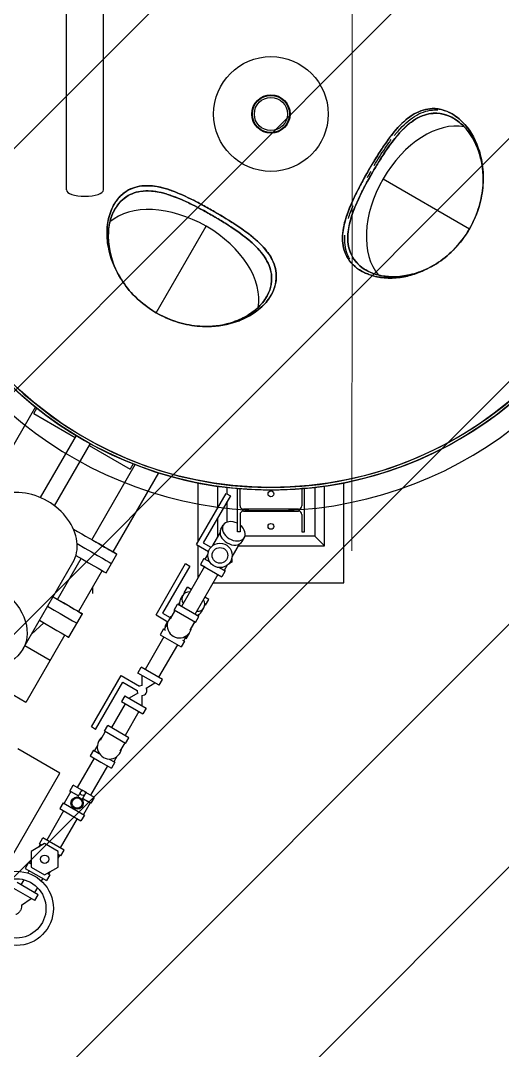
# Model space of a CAD drawing. Header units: metres. Extents: x 0 to 63075, y 0 to 44550.
# Drawn here: x 54651.6 to 54874.6, y 37339.6 to 37815.8 of the extents above; entities that cross this region are included whole.
import ezdxf

# ---------------------------------------------------------------- set-up
doc = ezdxf.new("R2010")
doc.units = ezdxf.units.M
doc.header["$LTSCALE"] = 75
for name, color, linetype in [('AI-Hatch mob', 7, 'Continuous'), ('GSB', 7, 'Continuous'), ('ML6', 1, 'Continuous'), ('SL1', 8, 'Continuous')]:
    doc.layers.add(name, color=color, linetype=linetype)
doc.styles.add('Arial', font='arial.ttf')
doc.dimstyles.new('VL0-GL_L', dxfattribs={"dimtxt": 0.18, "dimasz": 0.18, "dimexe": 0.18, "dimexo": 0.0625, "dimgap": 0.09, "dimtad": 0, "dimtih": 1, "dimtoh": 1, "dimdec": 4, "dimzin": 0, "dimdsep": 46, "dimtxsty": 'Standard', "dimcen": 0.09, "dimadec": 0, "dimazin": 0, "dimtfac": 1, "dimtdec": 4, "dimtofl": 0, "dimtmove": 0, "dimatfit": 3, "dimfxl": 1, "dimtolj": 1, "dimtzin": 0, "dimarcsym": 0})

# ---------------------------------------------------------------- blocks, each defined once
blk = doc.blocks.new('A$C6bae614f')
at = {"layer": 'SL1'}
for p, q in [((378239.3, 26119), (378239.3, 26866.3)), ((378353.6, 26119), (378353.6, 26866.3)), ((379431.9, 26350.8), (379428, 26353.1)), ((379432.6, 26339.5), (379436, 26337.5)), ((379215.6, 26153.1), (379482, 25999.3)), ((378384.9, 26071.7), (378386.2, 26074)), ((378387.8, 26057.8), (378389, 26059.9)), ((378516.3, 25740.6), (378670.1, 26007)), ((379150.8, 25867.9), (379148.5, 25869.2)), ((379162.7, 25872), (379164.8, 25870.8)), ((378854.3, 25786.2), (378856.5, 25790)), ((378867.9, 25790.7), (378870.1, 25794.6)), ((378868.4, 25791.7), (378868.5, 25791.9)), ((378868.4, 25791.7), (378868.5, 25791.9)), ((378868.6, 25791.9), (378868.5, 25791.7)), ((378868.6, 25791.9), (378868.5, 25791.7)), ((378143.7, 25450.7), (378010.2, 25219.6)), ((378139.1, 25430.2), (378148.6, 25446.7)), ((378139.1, 25430.2), (378266, 25356.9)), ((378269.2, 25362.6), (378158.9, 25171.6)), ((378312.5, 25337.6), (378202.2, 25146.6)), ((378309.3, 25331.9), (378436.1, 25258.7)), ((378445.7, 25275.2), (378436.1, 25258.7)), ((378318.2, 25041.8), (378451.6, 25272.9)), ((378523, 25247.9), (378382.5, 25004.6)), ((378644.8, 25216.8), (378644.8, 25033.8)), ((379094.8, 24909.1), (379094.8, 25216.8)), ((378640.6, 25026.6), (378731.9, 25184.6)), ((378704.8, 25206.6), (378704.8, 25137.7)), ((378731.9, 25184.6), (378744.9, 25177.1)), ((378734.8, 25183), (378734.8, 25202.6)), ((378766.3, 25199.4), (378774.7, 25199.4)), ((378766.3, 25066.4), (378766.3, 25199.4)), ((378774.7, 25145.9), (378774.7, 25199.4)), ((378964.9, 25199.4), (378964.9, 25145.9)), ((378973.3, 25199.4), (378964.9, 25199.4)), ((378973.3, 25066.4), (378973.3, 25199.4)), ((379004.8, 25202.6), (379004.8, 25052.9)), ((379034.8, 25022.9), (379034.8, 25206.6)), ((378744.9, 25177.1), (378661.1, 25032.1)), ((378734.8, 25095.9), (378734.8, 25159.6)), ((378774.7, 25119.9), (378774.7, 25066.4)), ((378954.8, 25135.8), (378784.8, 25135.8)), ((378784.8, 25130), (378954.8, 25130)), ((378964.9, 25119.9), (378964.9, 25066.4)), ((378704.8, 25107.7), (378704.8, 25048.8)), ((378715.6, 25073.9), (378722.9, 25086.5)), ((378690.5, 25024), (378713, 25063)), ((378774.7, 25066.4), (378766.3, 25066.4)), ((379004.8, 25052.9), (378790, 25052.9)), ((378964.9, 25066.4), (378973.3, 25066.4)), ((379004.8, 25052.9), (379034.8, 25022.9)), ((378640.6, 25026.6), (378677, 25005.6)), ((378644.8, 25024.2), (378644.8, 24924)), ((378661.1, 25032.1), (378684.5, 25018.6)), ((378750.3, 24989.4), (378772.8, 25028.5)), ((378769.6, 25022.9), (379034.8, 25022.9)), ((378780.9, 25036.2), (378788.2, 25048.8)), ((378361.9, 24939.7), (378395.1, 24997.3)), ((378675.3, 24997.7), (378666.1, 24981.9)), ((378676.6, 25004.3), (378676.6, 25005.8)), ((378684.1, 25018.8), (378685.4, 25019.5)), ((378105.3, 24704.7), (378259.6, 24971.9)), ((378211.9, 24857.8), (378284.9, 24984.2)), ((378515.6, 24810.1), (378606.9, 24968.1)), ((378619.9, 24960.6), (378536.1, 24815.6)), ((378664.8, 24958.8), (378593.9, 24836)), ((378606.9, 24968.1), (378619.9, 24960.6)), ((378663.4, 24983.5), (378653.1, 24965.6)), ((378653.1, 24965.6), (378664.8, 24958.8)), ((378653.1, 24965.6), (378718.4, 24927.9)), ((378663.4, 24983.5), (378681, 24973.3)), ((378735.1, 24963.2), (378726, 24947.3)), ((378748.9, 24972.7), (378740.2, 24967.7)), ((378748.9, 24982.8), (378748.9, 24972.7)), ((378349.2, 24947), (378276.3, 24820.7)), ((378706.6, 24934.7), (378635.7, 24811.9)), ((378706.6, 24934.7), (378718.4, 24927.9)), ((378711.1, 24955.9), (378728.7, 24945.8)), ((378728.7, 24945.8), (378718.4, 24927.9)), ((378319.8, 24896), (378319.8, 24876)), ((378602.3, 24877.7), (378612.6, 24895.6)), ((378624.4, 24888.8), (378612.6, 24895.6)), ((378691.9, 24909.1), (379094.8, 24909.1)), ((378590.6, 24857.4), (378597.9, 24870)), ((378604.2, 24876.6), (378602.3, 24877.7)), ((378678, 24857.9), (378666.2, 24864.7)), ((378571.9, 24824.9), (378582.2, 24842.8)), ((378647.5, 24805.1), (378582.2, 24842.8)), ((378588, 24848.6), (378584, 24841.7)), ((378584.9, 24841.2), (378588, 24846.5)), ((378655.9, 24819.7), (378663.2, 24832.3)), ((378667.7, 24840), (378665.8, 24841.1)), ((378667.7, 24840), (378678, 24857.9)), ((378247.3, 24741.2), (378288.9, 24813.4)), ((378515.6, 24810.1), (378552, 24789.1)), ((378536.1, 24815.6), (378559.5, 24802.1)), ((378559.9, 24797.9), (378574.6, 24823.4)), ((378573.7, 24823.9), (378563.3, 24805.8)), ((378637.2, 24787.2), (378571.9, 24824.9)), ((378637.2, 24787.2), (378647.5, 24805.1)), ((378644.8, 24806.7), (378647.8, 24812)), ((378645.6, 24806.2), (378649.6, 24813.1)), ((378170.3, 24785.7), (378131.8, 24750.7)), ((378550.3, 24781.2), (378541.1, 24765.4)), ((378551.4, 24789.5), (378542.6, 24774.3)), ((378542.6, 24774.3), (378545.4, 24772.8)), ((378634.4, 24788.8), (378619.7, 24763.4)), ((378624.9, 24770.2), (378635.3, 24788.3)), ((378234.6, 24748.5), (378114.8, 24541)), ((378539.8, 24742.3), (378482, 24642.2)), ((378538.4, 24767), (378528.1, 24749.1)), ((378528.1, 24749.1), (378593.4, 24711.4)), ((378538.4, 24767), (378544.5, 24763.4)), ((378601, 24730.8), (378610.1, 24746.7)), ((378605.2, 24738.2), (378608, 24736.6)), ((378618.3, 24754.5), (378608, 24736.6)), ((378618.1, 24754.6), (378618.3, 24754.5)), ((378111.8, 24715.9), (378189.8, 24670.9)), ((378581.6, 24718.2), (378523.8, 24618.1)), ((378603.7, 24729.2), (378593.4, 24711.4)), ((378597.6, 24732.8), (378603.7, 24729.2)), ((378459.9, 24631.1), (378470.3, 24649)), ((378535.6, 24611.3), (378470.3, 24649)), ((378316.5, 24465.2), (378407.8, 24623.3)), ((378407.8, 24623.3), (378464.7, 24590.4)), ((378525.3, 24593.4), (378459.9, 24631.1)), ((378472.5, 24592.5), (378472.8, 24623.7)), ((378525.3, 24593.4), (378535.6, 24611.3)), ((378114.8, 24541), (378044.9, 24581.3)), ((378329.5, 24457.7), (378413.2, 24602.8)), ((378413.2, 24602.8), (378457.2, 24577.4)), ((378485.6, 24585), (378512.4, 24600.8)), ((378419.6, 24561.2), (378409.3, 24543.3)), ((378419.6, 24561.2), (378484.9, 24523.5)), ((378459.3, 24569.6), (378432.4, 24553.8)), ((378472.3, 24562), (378472, 24530.9)), ((378421, 24536.5), (378378.6, 24463)), ((378409.3, 24543.3), (378474.6, 24505.6)), ((378484.9, 24523.5), (378474.6, 24505.6)), ((378462.8, 24512.4), (378420.4, 24438.9)), ((378329.5, 24457.7), (378316.5, 24465.2)), ((378344.5, 24424.9), (378359.2, 24450.4)), ((378356.5, 24451.9), (378366.8, 24469.8)), ((378421.8, 24414.2), (378356.5, 24451.9)), ((378432.1, 24432.1), (378366.8, 24469.8)), ((378421.8, 24414.2), (378432.1, 24432.1)), ((378219.2, 24323.3), (378090.1, 24397.9)), ((378323, 24394), (378312.7, 24376.1)), ((378323, 24394), (378340.6, 24383.8)), ((378334.9, 24408.2), (378325.8, 24392.4)), ((378419.1, 24415.8), (378404.4, 24390.4)), ((378324.5, 24369.3), (378272.2, 24278.8)), ((378312.7, 24376.1), (378345.4, 24357.2)), ((378345.4, 24357.2), (378378, 24338.4)), ((378370.8, 24366.4), (378388.3, 24356.3)), ((378388.3, 24356.3), (378378, 24338.4)), ((378394.8, 24373.7), (378385.6, 24357.8)), ((378038.9, 24011), (378219.2, 24323.3)), ((378366.3, 24345.2), (378314, 24254.7)), ((378252.9, 24266.1), (378232.1, 24230.2)), ((378250.1, 24267.7), (378260.4, 24285.6)), ((378276.3, 24252.6), (378250.1, 24267.7)), ((378252.9, 24266.1), (378276.3, 24252.6)), ((378286.6, 24270.5), (378260.4, 24285.6)), ((378287.4, 24271.9), (378274.7, 24249.8)), ((378287.4, 24271.9), (378300.4, 24264.4)), ((378300.4, 24264.4), (378287.7, 24242.3)), ((378325.8, 24247.9), (378299.6, 24263)), ((378229.4, 24231.8), (378219, 24213.9)), ((378229.4, 24231.8), (378294.7, 24194)), ((378289.3, 24245.1), (378312.7, 24231.6)), ((378315.5, 24230), (378289.3, 24245.1)), ((378312.7, 24231.6), (378291.9, 24195.6)), ((378315.5, 24230), (378325.8, 24247.9)), ((378230.8, 24207.1), (378178.6, 24116.6)), ((378219, 24213.9), (378251.7, 24195)), ((378272.6, 24183), (378220.4, 24092.5)), ((378251.7, 24195), (378284.4, 24176.2)), ((378294.7, 24194), (378284.4, 24176.2)), ((378172.4, 24105.9), (378130.6, 24081.8)), ((378154.4, 24095.5), (378159.2, 24103.9)), ((378156.5, 24105.5), (378166.8, 24123.4)), ((378164.1, 24101.1), (378156.5, 24105.5)), ((378232.1, 24085.7), (378166.8, 24123.4)), ((378214.2, 24081.8), (378172.4, 24105.9)), ((378130.6, 24081.8), (378130.6, 24033.6)), ((378214.2, 24033.6), (378214.2, 24081.8)), ((378221.8, 24067.8), (378214.2, 24072.2)), ((378221.8, 24067.8), (378232.1, 24085.7)), ((378123, 24047.6), (378112.7, 24029.7)), ((378123, 24047.6), (378130.6, 24043.2)), ((378125.8, 24046), (378130.6, 24054.4)), ((378130.6, 24043.2), (378125.8, 24046)), ((378214.2, 24061), (378219.1, 24069.4)), ((378112.7, 24029.7), (378178, 23992)), ((378124.5, 24022.9), (378120.1, 24015.3)), ((378130.6, 24033.6), (378172.4, 24009.4)), ((378172.4, 24009.4), (378214.2, 24033.6)), ((378188.3, 24009.8), (378178, 23992)), ((378180.7, 24014.2), (378188.3, 24009.8)), ((378185.6, 24011.4), (378180.7, 24014.2)), ((378185.6, 24011.4), (378190.4, 24019.8)), ((378152.8, 23948.2), (378087.4, 23986)), ((378108.3, 23994.9), (378099.2, 23979.2)), ((378166.3, 23998.8), (378161.9, 23991.2)), ((378142.5, 23930.4), (378077.1, 23968.1)), ((378150.1, 23970.8), (378141, 23955)), ((378142.5, 23930.4), (378152.8, 23948.2)), ((378100.8, 23916.9), (378130.9, 23937.1))]:
    blk.add_line(p, q, dxfattribs=at)
for centre, radius in [((378869.8, 26352.7), 1158), ((378869.8, 26352.7), 1150), ((378869.8, 26352.7), 176.6), ((378869.8, 26352.7), 59.1), ((378869.8, 26352.7), 58.1), ((378869.8, 26352.7), 57.1), ((378869.8, 26352.7), 51.1), ((378869.8, 25182.9), 9), ((378869.8, 25082.9), 9), ((378712.8, 24993.6), 37.7), ((378712.8, 24993.6), 24.1), ((378290.2, 24261.6), 7.5), ((378272.4, 24230.9), 19), ((378272.4, 24230.9), 15.9), ((378172.4, 24057.7), 13), ((378085.1, 23906.5), 114.3), ((378085.1, 23906.5), 91.4)]:
    blk.add_circle(centre, radius, dxfattribs=at)
for centre, radius, start, end in [((378869.8, 26352.7), 1150, 123.245, 116.6684), ((378869.8, 26352.7), 1221.5, 121.0729, 67.2925), ((378869.8, 26352.7), 1158, 122.9859, 69.3681), ((380435.5, 25447.5), 1453.7, 149.9548, 150.8304), ((379195.1, 25953.5), 94.8, 207.6842, 209.7562), ((378784.8, 25145.9), 10.1, 179.9981, 269.9981), ((378784.8, 25119.9), 10.1, 89.9981, 179.9981), ((378954.8, 25145.9), 10.1, 269.9981, 359.9981), ((378954.8, 25119.9), 10.1, 359.9981, 89.9981), ((378587.8, 24777.1), 37.7, 126.3213, 353.675), ((378472.4, 24577.3), 15.2, 179.4573, 210.4755), ((378472.4, 24577.3), 15.2, 89.5208, 120.539), ((378472.4, 24577.3), 15.2, 269.5208, 30.4755), ((378372.4, 24404.1), 37.7, 126.3213, 353.675)]:
    blk.add_arc(centre, radius, start, end, dxfattribs=at)
for centre, major_axis, ratio, start_param, end_param in [((379365.8, 26066.3), (-135, -233.7), 0.642776, 3.356935, 4.712389), ((379365.8, 26066.3), (135, 233.7), 0.642776, 0.215342, 1.570796), ((379365.8, 26066.3), (-135, -233.7), 0.642776, 4.712389, 6.067843), ((378296.5, 26119), (-57.1, 0), 0.34202, 0, 1.570796), ((378296.5, 26119), (57.1, 0), 0.34202, 4.712389, 6.283185), ((378583.4, 25856.7), (-233.7, 135), 0.642776, 4.712389, 6.067843), ((378583.4, 25856.7), (233.7, -135), 0.642776, 1.570796, 2.926251), ((378583.4, 25856.7), (233.7, -135), 0.642776, 0.215342, 1.570796), ((378119.3, 25052.9), (140.3, -81), 0.766044, 0, 3.141593), ((378755.6, 25067.7), (32.7, -18.9), 0.707107, 1.650904, 7.670259), ((378164.2, 25130.7), (231, -133.4), 0.000132, 5.145256, 7.124254), ((378748.3, 25055.1), (32.7, -18.9), 0.707107, 3.141593, 6.283185), ((378147.6, 25101.9), (231, -133.4), 0.000092, 5.283689, 6.283206), ((378130.9, 25073.1), (231, -133.4), 0.000092, 5.351716, 6.283185), ((378058, 24946.7), (231, -133.4), 0.000092, 5.365203, 7.124254), ((378630.6, 24851.2), (-32.7, 18.9), 0.707107, 5.406537, 7.159834), ((378041.3, 24917.9), (231, -133.4), 0.000092, 5.365203, 6.283185), ((378623.3, 24838.5), (-32.7, 18.9), 0.707107, 0, 0.684649), ((378630.6, 24851.2), (32.7, -18.9), 0.707107, 5.406537, 7.159834), ((378623.3, 24838.5), (32.7, -18.9), 0.707107, 5.598536, 6.283185), ((378016.3, 24874.6), (231, -133.4), 0.000092, 5.365203, 6.283185)]:
    blk.add_ellipse(centre, major_axis=major_axis, ratio=ratio, start_param=start_param, end_param=end_param, dxfattribs=at)
blk.add_ellipse((377965, 24785.7), major_axis=(140.3, -81), ratio=0.766044, dxfattribs=at)
for points, knots in [([(379366.6, 26369.2), (379391.2, 26370.4), (379417, 26362), (379440.1, 26345.3), (379453.3, 26335.8), (379465.6, 26323.5), (379476.4, 26309.3), (379487.2, 26295), (379496.4, 26278.6), (379503.7, 26261.3), (379505.6, 26257), (379507.3, 26252.6), (379508.9, 26248.1), (379518.5, 26221.1), (379524, 26190.1), (379524.3, 26157.8), (379524.5, 26136.3), (379522.3, 26114.2), (379517.7, 26092.4), (379513, 26070.6), (379506, 26049.1), (379497, 26028.9), (379492.6, 26018.8), (379487.6, 26009), (379482.1, 25999.5), (379468.3, 25975.6), (379451, 25953), (379431.3, 25933.3), (379415.5, 25917.5), (379398, 25903.5), (379379.7, 25891.8), (379361.4, 25880), (379342.1, 25870.6), (379322.9, 25863.5), (379308.5, 25858.2), (379294.1, 25854.3), (379280, 25851.6), (379247.3, 25845.3), (379213.9, 25846.3), (379185, 25854.2), (379168.4, 25858.7), (379153.4, 25865.4), (379140.6, 25874.1), (379131, 25880.6), (379122.7, 25888.2), (379115.7, 25896.5), (379111.1, 25902.1), (379107.2, 25908.1), (379103.8, 25914.2), (379095.2, 25930), (379090.6, 25949.1), (379090.5, 25969.9), (379090.4, 25985.4), (379092.9, 26001.9), (379097.1, 26018.3), (379098.5, 26023.8), (379100, 26029.2), (379101.7, 26034.6), (379108.4, 26055.9), (379118.7, 26080), (379130.9, 26104.8), (379137, 26117.2), (379143.6, 26129.8), (379150.3, 26142.3), (379157.1, 26154.7), (379164, 26167.1), (379170.8, 26178.9), (379184.5, 26202.6), (379199.6, 26227.7), (379215, 26250.6), (379226.6, 26267.8), (379238.3, 26283.9), (379249.8, 26297.7), (379253.7, 26302.4), (379257.5, 26306.8), (379261.2, 26310.9), (379276.5, 26327.8), (379293.7, 26342.7), (379311.7, 26353), (379320.7, 26358.1), (379330, 26362.1), (379339.2, 26364.8), (379348.4, 26367.5), (379357.6, 26368.9), (379366.6, 26369.2)], [0, 0, 0, 0, 114.99792, 114.99792, 114.99792, 180.711017, 180.711017, 180.711017, 246.424114, 246.424114, 246.424114, 262.852389, 262.852389, 262.852389, 361.337398, 361.337398, 361.337398, 426.994071, 426.994071, 426.994071, 492.650744, 492.650744, 492.650744, 525.479081, 525.479081, 525.479081, 607.549922, 607.549922, 607.549922, 673.206595, 673.206595, 673.206595, 738.863268, 738.863268, 738.863268, 788.105773, 788.105773, 788.105773, 903.103693, 903.103693, 903.103693, 968.81679, 968.81679, 968.81679, 1018.101613, 1018.101613, 1018.101613, 1050.958162, 1050.958162, 1050.958162, 1134.287986, 1134.287986, 1134.287986, 1196.785355, 1196.785355, 1196.785355, 1217.617811, 1217.617811, 1217.617811, 1299.60266, 1299.60266, 1299.60266, 1340.595085, 1340.595085, 1340.595085, 1381.58751, 1381.58751, 1381.58751, 1463.57236, 1463.57236, 1463.57236, 1525.060997, 1525.060997, 1525.060997, 1545.557209, 1545.557209, 1545.557209, 1628.887034, 1628.887034, 1628.887034, 1670.551946, 1670.551946, 1670.551946, 1712.216858, 1712.216858, 1712.216858, 1712.216858]), ([(379366.6, 26369.2), (379348.6, 26368.9), (379329.7, 26363.3), (379311.7, 26353), (379298.2, 26345.3), (379285.2, 26334.9), (379273.1, 26323.1), (379269, 26319.2), (379265.1, 26315.1), (379261.2, 26310.9), (379246.1, 26294.5), (379230.5, 26273.6), (379215.1, 26250.6), (379207.4, 26239.1), (379199.7, 26227.1), (379192.3, 26215), (379184.9, 26202.9), (379177.7, 26190.8), (379170.8, 26178.9), (379157.2, 26155.2), (379143, 26129.6), (379130.8, 26104.8), (379121.7, 26086.2), (379113.7, 26068), (379107.4, 26051.1), (379105.3, 26045.5), (379103.4, 26040), (379101.7, 26034.6), (379094.7, 26013), (379090.4, 25990.7), (379090.5, 25969.9), (379090.6, 25959.5), (379091.8, 25949.5), (379094, 25940.2), (379096.3, 25930.8), (379099.7, 25922.1), (379103.8, 25914.2), (379113.6, 25895.5), (379129.8, 25879.5), (379150.6, 25867.9), (379164.5, 25860.2), (379180.4, 25854.6), (379197.6, 25851.2), (379214.8, 25847.9), (379233.3, 25846.8), (379252, 25848.1), (379261.3, 25848.8), (379270.7, 25850), (379280.1, 25851.6), (379312.8, 25857.5), (379347.6, 25871.2), (379379.7, 25891.7), (379398.1, 25903.5), (379415.5, 25917.5), (379431.3, 25933.3), (379447.1, 25949.1), (379461.2, 25966.7), (379473.3, 25985.1), (379476.3, 25989.8), (379479.2, 25994.4), (379481.9, 25999.2), (379498.5, 26027.7), (379510.8, 26059.7), (379517.7, 26092.4), (379522.3, 26114.2), (379524.4, 26136.3), (379524.3, 26157.8), (379524.1, 26179.4), (379521.5, 26200.3), (379517, 26219.8), (379514.7, 26229.6), (379512, 26239), (379508.9, 26248), (379498, 26279.5), (379480.4, 26308), (379459.2, 26329.1), (379447, 26341.1), (379433.6, 26350.7), (379419.7, 26357.5), (379409.3, 26362.6), (379398.6, 26366), (379387.9, 26367.8), (379380.7, 26369), (379373.6, 26369.5), (379366.6, 26369.2)], [-1712.216858, -1712.216858, -1712.216858, -1712.216858, -1628.887034, -1628.887034, -1628.887034, -1566.389665, -1566.389665, -1566.389665, -1545.557209, -1545.557209, -1545.557209, -1463.57236, -1463.57236, -1463.57236, -1422.579935, -1422.579935, -1422.579935, -1381.58751, -1381.58751, -1381.58751, -1299.60266, -1299.60266, -1299.60266, -1238.114023, -1238.114023, -1238.114023, -1217.617811, -1217.617811, -1217.617811, -1134.287986, -1134.287986, -1134.287986, -1092.623074, -1092.623074, -1092.623074, -1050.958162, -1050.958162, -1050.958162, -952.388516, -952.388516, -952.388516, -886.675419, -886.675419, -886.675419, -820.962322, -820.962322, -820.962322, -788.105773, -788.105773, -788.105773, -673.206595, -673.206595, -673.206595, -607.549922, -607.549922, -607.549922, -541.893249, -541.893249, -541.893249, -525.479081, -525.479081, -525.479081, -426.994071, -426.994071, -426.994071, -361.337398, -361.337398, -361.337398, -295.680725, -295.680725, -295.680725, -262.852389, -262.852389, -262.852389, -147.854469, -147.854469, -147.854469, -82.141371, -82.141371, -82.141371, -32.856549, -32.856549, -32.856549, 0, 0, 0, 0]), ([(379524.1, 26146.7), (379524.4, 26163.4), (379523.1, 26179.7), (379520.6, 26195.3), (379518.2, 26209.8), (379514.8, 26223.6), (379510.5, 26236.6), (379500.4, 26266.8), (379484.1, 26294.2), (379464.2, 26314.6), (379452.8, 26326.3), (379440.2, 26335.8), (379427, 26342.5), (379417.2, 26347.6), (379407, 26351.1), (379396.8, 26353.1), (379390, 26354.4), (379383.2, 26355), (379376.4, 26355.1), (379359, 26355.2), (379340.4, 26350.2), (379322.5, 26340.6), (379309.1, 26333.4), (379296.1, 26323.6), (379284.1, 26312.3), (379280, 26308.5), (379276.1, 26304.6), (379272.3, 26300.6), (379257.2, 26284.9), (379241.5, 26264.5), (379226.1, 26242.2), (379218.5, 26231), (379210.9, 26219.3), (379203.6, 26207.5), (379196.2, 26195.7), (379189.1, 26183.8), (379182.4, 26172.2), (379169, 26149), (379155.3, 26123.9), (379143.6, 26099.4), (379134.9, 26081.1), (379127.3, 26063.2), (379121.4, 26046.5), (379119.5, 26040.9), (379117.7, 26035.5), (379116.1, 26030.2), (379109.7, 26008.9), (379106, 25987), (379106.7, 25966.8), (379107, 25956.6), (379108.4, 25946.9), (379110.9, 25937.9), (379113.3, 25928.8), (379116.8, 25920.4), (379121.2, 25912.8)], [-995.611887, -995.611887, -995.611887, -995.611887, -944.930301, -944.930301, -944.930301, -897.853972, -897.853972, -897.853972, -787.935959, -787.935959, -787.935959, -725.125667, -725.125667, -725.125667, -678.017947, -678.017947, -678.017947, -646.612801, -646.612801, -646.612801, -565.239605, -565.239605, -565.239605, -504.209708, -504.209708, -504.209708, -483.866409, -483.866409, -483.866409, -403.586405, -403.586405, -403.586405, -363.446403, -363.446403, -363.446403, -323.3064, -323.3064, -323.3064, -243.026396, -243.026396, -243.026396, -182.816393, -182.816393, -182.816393, -162.746392, -162.746392, -162.746392, -81.373196, -81.373196, -81.373196, -40.686598, -40.686598, -40.686598, 0, 0, 0, 0]), ([(379121.2, 25912.8), (379112.2, 25927.9), (379107.2, 25946.5), (379106.6, 25966.7), (379106.2, 25981.9), (379108.2, 25998.1), (379111.9, 26014.2), (379113.2, 26019.6), (379114.6, 26024.9), (379116.2, 26030.2), (379122.2, 26051.2), (379132, 26074.9), (379143.7, 26099.4), (379149.5, 26111.6), (379155.9, 26124), (379162.4, 26136.3), (379169, 26148.5), (379175.7, 26160.6), (379182.4, 26172.3), (379195.8, 26195.5), (379210.8, 26219.9), (379226.1, 26242.2), (379237.6, 26259), (379249.3, 26274.5), (379260.8, 26287.9), (379264.7, 26292.4), (379268.5, 26296.6), (379272.3, 26300.6), (379287.5, 26316.9), (379304.6, 26331), (379322.5, 26340.6), (379331.4, 26345.3), (379340.5, 26349), (379349.6, 26351.4), (379358.7, 26353.8), (379367.8, 26354.9), (379376.5, 26355), (379396.6, 26355.3), (379417.5, 26349.1), (379436.8, 26337), (379449.6, 26328.9), (379461.7, 26318.2), (379472.5, 26305.4), (379483.3, 26292.6), (379492.7, 26277.7), (379500.3, 26261.6), (379504.1, 26253.5), (379507.5, 26245.1), (379510.5, 26236.5), (379519.4, 26210.5), (379524.4, 26180.4), (379524.2, 26149)], [0, 0, 0, 0, 81.373196, 81.373196, 81.373196, 142.403093, 142.403093, 142.403093, 162.746392, 162.746392, 162.746392, 243.026396, 243.026396, 243.026396, 283.166398, 283.166398, 283.166398, 323.3064, 323.3064, 323.3064, 403.586405, 403.586405, 403.586405, 463.796408, 463.796408, 463.796408, 483.866409, 483.866409, 483.866409, 565.239605, 565.239605, 565.239605, 605.926203, 605.926203, 605.926203, 646.612801, 646.612801, 646.612801, 740.82824, 740.82824, 740.82824, 803.638533, 803.638533, 803.638533, 866.448825, 866.448825, 866.448825, 897.853972, 897.853972, 897.853972, 993.238554, 993.238554, 993.238554, 993.238554]), ([(379250.7, 26286.9), (379252.7, 26289.5), (379254.7, 26292), (379256.8, 26294.4), (379260.6, 26299), (379264.5, 26303.4), (379268.3, 26307.5), (379283.7, 26324.4), (379301, 26339.2), (379319.2, 26349.4), (379328.3, 26354.5), (379337.6, 26358.4), (379346.9, 26361), (379356.1, 26363.7), (379365.4, 26365.1), (379374.4, 26365.3), (379377.5, 26365.4), (379380.7, 26365.4), (379383.9, 26365.2)], [-1246.306926, -1246.306926, -1246.306926, -1246.306926, -1235.532468, -1235.532468, -1235.532468, -1214.955091, -1214.955091, -1214.955091, -1131.365218, -1131.365218, -1131.365218, -1089.570281, -1089.570281, -1089.570281, -1047.775344, -1047.775344, -1047.775344, -1032.972652, -1032.972652, -1032.972652, -1032.972652]), ([(379188.4, 26194.4), (379199, 26212.3), (379210.2, 26230.3), (379221.6, 26247.2), (379227.9, 26256.5), (379234.2, 26265.4), (379240.6, 26273.9)], [-1357.743544, -1357.743544, -1357.743544, -1357.743544, -1297.264598, -1297.264598, -1297.264598, -1264.02626, -1264.02626, -1264.02626, -1264.02626]), ([(378886.3, 25856), (378887.5, 25831.4), (378879, 25805.5), (378862.4, 25782.4), (378852.8, 25769.2), (378840.6, 25756.9), (378826.3, 25746.1), (378812, 25735.3), (378795.7, 25726.1), (378778.4, 25718.8), (378774, 25717), (378769.7, 25715.3), (378765.2, 25713.7), (378738.2, 25704.1), (378707.2, 25698.5), (378674.9, 25698.3), (378653.4, 25698.1), (378631.3, 25700.3), (378609.5, 25704.9), (378587.7, 25709.5), (378566.2, 25716.5), (378546, 25725.5), (378535.9, 25730), (378526.1, 25735), (378516.5, 25740.5), (378492.6, 25754.3), (378470.1, 25771.5), (378450.3, 25791.3), (378434.6, 25807.1), (378420.6, 25824.5), (378408.8, 25842.8), (378397.1, 25861.2), (378387.6, 25880.4), (378380.6, 25899.6), (378375.3, 25914.1), (378371.4, 25928.5), (378368.7, 25942.5), (378362.4, 25975.3), (378363.3, 26008.7), (378371.2, 26037.6), (378375.7, 26054.1), (378382.5, 26069.1), (378391.2, 26081.9), (378397.7, 26091.5), (378405.2, 26099.9), (378413.6, 26106.8), (378419.2, 26111.4), (378425.1, 26115.4), (378431.3, 26118.8), (378447, 26127.4), (378466.2, 26132), (378486.9, 26132), (378502.5, 26132.1), (378519, 26129.6), (378535.4, 26125.5), (378540.8, 26124.1), (378546.3, 26122.5), (378551.7, 26120.8), (378573, 26114.2), (378597, 26103.8), (378621.8, 26091.6), (378634.2, 26085.5), (378646.8, 26079), (378659.3, 26072.2), (378671.8, 26065.5), (378684.1, 26058.5), (378696, 26051.7), (378719.7, 26038), (378744.7, 26022.9), (378767.7, 26007.5), (378784.9, 25995.9), (378800.9, 25984.2), (378814.8, 25972.7), (378819.4, 25968.9), (378823.8, 25965.1), (378828, 25961.3), (378844.9, 25946), (378859.7, 25928.9), (378870, 25910.8), (378875.2, 25901.8), (378879.1, 25892.6), (378881.8, 25883.3), (378884.6, 25874.1), (378886, 25864.9), (378886.3, 25856)], [0, 0, 0, 0, 114.99792, 114.99792, 114.99792, 180.711017, 180.711017, 180.711017, 246.424114, 246.424114, 246.424114, 262.852388, 262.852388, 262.852388, 361.337398, 361.337398, 361.337398, 426.994071, 426.994071, 426.994071, 492.650744, 492.650744, 492.650744, 525.479081, 525.479081, 525.479081, 607.549922, 607.549922, 607.549922, 673.206595, 673.206595, 673.206595, 738.863268, 738.863268, 738.863268, 788.105773, 788.105773, 788.105773, 903.103693, 903.103693, 903.103693, 968.81679, 968.81679, 968.81679, 1018.101613, 1018.101613, 1018.101613, 1050.958162, 1050.958162, 1050.958162, 1134.287986, 1134.287986, 1134.287986, 1196.785355, 1196.785355, 1196.785355, 1217.617811, 1217.617811, 1217.617811, 1299.60266, 1299.60266, 1299.60266, 1340.595085, 1340.595085, 1340.595085, 1381.58751, 1381.58751, 1381.58751, 1463.57236, 1463.57236, 1463.57236, 1525.060997, 1525.060997, 1525.060997, 1545.557209, 1545.557209, 1545.557209, 1628.887034, 1628.887034, 1628.887034, 1670.551946, 1670.551946, 1670.551946, 1712.216858, 1712.216858, 1712.216858, 1712.216858]), ([(378886.3, 25856), (378886, 25873.9), (378880.4, 25892.8), (378870.1, 25910.8), (378862.3, 25924.3), (378851.9, 25937.4), (378840.1, 25949.5), (378836.2, 25953.5), (378832.1, 25957.5), (378828, 25961.3), (378811.6, 25976.4), (378790.6, 25992.1), (378767.6, 26007.5), (378756.2, 26015.2), (378744.2, 26022.8), (378732.1, 26030.2), (378720, 26037.7), (378707.8, 26044.9), (378696, 26051.7), (378672.2, 26065.4), (378646.7, 26079.5), (378621.8, 26091.7), (378603.2, 26100.8), (378585.1, 26108.9), (378568.2, 26115.1), (378562.5, 26117.2), (378557, 26119.1), (378551.7, 26120.8), (378530, 26127.8), (378507.7, 26132.1), (378487, 26132), (378476.6, 26131.9), (378466.6, 26130.8), (378457.2, 26128.5), (378447.9, 26126.2), (378439.2, 26122.9), (378431.3, 26118.7), (378412.6, 26108.9), (378396.5, 26092.7), (378385, 26071.9), (378377.3, 26058.1), (378371.6, 26042.1), (378368.3, 26024.9), (378364.9, 26007.7), (378363.9, 25989.3), (378365.2, 25970.6), (378365.8, 25961.2), (378367, 25951.8), (378368.7, 25942.5), (378374.6, 25909.8), (378388.2, 25874.9), (378408.8, 25842.8), (378420.5, 25824.5), (378434.6, 25807), (378450.4, 25791.2), (378466.2, 25775.4), (378483.8, 25761.3), (378502.2, 25749.3), (378506.8, 25746.2), (378511.5, 25743.4), (378516.2, 25740.6), (378544.8, 25724.1), (378576.8, 25711.8), (378609.5, 25704.9), (378631.3, 25700.3), (378653.4, 25698.1), (378674.9, 25698.3), (378696.4, 25698.5), (378717.3, 25701), (378736.9, 25705.5), (378746.6, 25707.8), (378756, 25710.6), (378765, 25713.7), (378796.6, 25724.6), (378825, 25742.1), (378846.1, 25763.4), (378858.2, 25775.5), (378867.8, 25788.9), (378874.5, 25802.8), (378879.6, 25813.2), (378883.1, 25824), (378884.9, 25834.7), (378886.1, 25841.8), (378886.5, 25848.9), (378886.3, 25856)], [-1712.216858, -1712.216858, -1712.216858, -1712.216858, -1628.887034, -1628.887034, -1628.887034, -1566.389665, -1566.389665, -1566.389665, -1545.557209, -1545.557209, -1545.557209, -1463.57236, -1463.57236, -1463.57236, -1422.579935, -1422.579935, -1422.579935, -1381.58751, -1381.58751, -1381.58751, -1299.60266, -1299.60266, -1299.60266, -1238.114023, -1238.114023, -1238.114023, -1217.617811, -1217.617811, -1217.617811, -1134.287986, -1134.287986, -1134.287986, -1092.623074, -1092.623074, -1092.623074, -1050.958162, -1050.958162, -1050.958162, -952.388516, -952.388516, -952.388516, -886.675419, -886.675419, -886.675419, -820.962322, -820.962322, -820.962322, -788.105773, -788.105773, -788.105773, -673.206595, -673.206595, -673.206595, -607.549922, -607.549922, -607.549922, -541.893249, -541.893249, -541.893249, -525.479081, -525.479081, -525.479081, -426.994071, -426.994071, -426.994071, -361.337398, -361.337398, -361.337398, -295.680725, -295.680725, -295.680725, -262.852388, -262.852388, -262.852388, -147.854469, -147.854469, -147.854469, -82.141371, -82.141371, -82.141371, -32.856549, -32.856549, -32.856549, 0, 0, 0, 0]), ([(378406, 25847.4), (378397.5, 25861.6), (378390.5, 25876.3), (378384.9, 25891), (378379.7, 25904.8), (378375.8, 25918.5), (378373, 25931.8), (378366.6, 25963), (378367, 25994.9), (378374.1, 26022.6), (378378.1, 26038.4), (378384.3, 26052.9), (378392.3, 26065.3), (378398.3, 26074.6), (378405.4, 26082.7), (378413.2, 26089.5), (378418.5, 26094.1), (378424, 26098), (378429.9, 26101.4), (378444.9, 26110.3), (378463.5, 26115.3), (378483.8, 26115.9), (378499, 26116.4), (378515.1, 26114.3), (378531.2, 26110.6), (378536.6, 26109.4), (378542, 26107.9), (378547.3, 26106.4), (378568.3, 26100.3), (378592, 26090.5), (378616.5, 26078.8), (378628.7, 26073), (378641.1, 26066.7), (378653.3, 26060.1), (378665.6, 26053.6), (378677.7, 26046.8), (378689.3, 26040.1), (378712.5, 26026.7), (378737, 26011.8), (378759.3, 25996.4), (378776, 25984.9), (378791.6, 25973.2), (378805, 25961.7), (378809.4, 25957.9), (378813.7, 25954), (378817.7, 25950.3), (378833.9, 25935), (378848, 25917.9), (378857.6, 25900), (378862.4, 25891.1), (378866, 25882), (378868.4, 25872.9), (378870.8, 25863.8), (378872, 25854.8), (378872, 25846.1)], [-995.348944, -995.348944, -995.348944, -995.348944, -944.930301, -944.930301, -944.930301, -897.853972, -897.853972, -897.853972, -787.935959, -787.935959, -787.935959, -725.125667, -725.125667, -725.125667, -678.017947, -678.017947, -678.017947, -646.612801, -646.612801, -646.612801, -565.239605, -565.239605, -565.239605, -504.209708, -504.209708, -504.209708, -483.866409, -483.866409, -483.866409, -403.586405, -403.586405, -403.586405, -363.446403, -363.446403, -363.446403, -323.3064, -323.3064, -323.3064, -243.026396, -243.026396, -243.026396, -182.816393, -182.816393, -182.816393, -162.746392, -162.746392, -162.746392, -81.373196, -81.373196, -81.373196, -40.686598, -40.686598, -40.686598, 0, 0, 0, 0]), ([(378872, 25846.1), (378872.2, 25863.6), (378867.3, 25882.2), (378857.7, 25900), (378850.5, 25913.4), (378840.6, 25926.4), (378829.3, 25938.5), (378825.6, 25942.5), (378821.7, 25946.4), (378817.7, 25950.3), (378801.9, 25965.4), (378781.6, 25981.1), (378759.2, 25996.4), (378748.1, 26004.1), (378736.4, 26011.6), (378724.6, 26019), (378712.8, 26026.3), (378700.9, 26033.4), (378689.3, 26040.1), (378666.1, 26053.5), (378640.9, 26067.2), (378616.5, 26078.9), (378598.1, 26087.6), (378580.2, 26095.3), (378563.5, 26101.1), (378558, 26103.1), (378552.6, 26104.8), (378547.3, 26106.4), (378526, 26112.8), (378504.1, 26116.5), (378483.8, 26115.9), (378473.7, 26115.5), (378464, 26114.1), (378454.9, 26111.7), (378445.8, 26109.2), (378437.4, 26105.7), (378429.8, 26101.4), (378412.3, 26091.5), (378397.3, 26075.7), (378386.6, 26055.6), (378379.5, 26042.2), (378374.4, 26026.9), (378371.5, 26010.5), (378368.5, 25994), (378367.8, 25976.4), (378369.3, 25958.6), (378370.1, 25949.7), (378371.3, 25940.7), (378373.1, 25931.8), (378378.3, 25904.8), (378389, 25876.4), (378404.7, 25849.4)], [0, 0, 0, 0, 81.373196, 81.373196, 81.373196, 142.403093, 142.403093, 142.403093, 162.746392, 162.746392, 162.746392, 243.026396, 243.026396, 243.026396, 283.166398, 283.166398, 283.166398, 323.3064, 323.3064, 323.3064, 403.586405, 403.586405, 403.586405, 463.796408, 463.796408, 463.796408, 483.866409, 483.866409, 483.866409, 565.239605, 565.239605, 565.239605, 605.926203, 605.926203, 605.926203, 646.612801, 646.612801, 646.612801, 740.82824, 740.82824, 740.82824, 803.638533, 803.638533, 803.638533, 866.448825, 866.448825, 866.448825, 897.853972, 897.853972, 897.853972, 992.901518, 992.901518, 992.901518, 992.901518]), ([(379111.2, 25909.5), (379102.3, 25925.2), (379097.6, 25944.3), (379097.3, 25965.2), (379097.3, 25970.1), (379097.5, 25975.1), (379097.9, 25980.1)], [-1711.372864, -1711.372864, -1711.372864, -1711.372864, -1627.782991, -1627.782991, -1627.782991, -1608.062237, -1608.062237, -1608.062237, -1608.062237]), ([(379121.2, 25912.8), (379132.5, 25892.2), (379152.3, 25875.3), (379177.3, 25864.6), (379191.6, 25858.5), (379207.7, 25854.4), (379224.6, 25852.6), (379241.6, 25850.8), (379259.5, 25851.2), (379277.3, 25853.7), (379281.7, 25854.3), (379286.1, 25855), (379290.6, 25855.9), (379317.4, 25861.2), (379345.6, 25871.8), (379372.3, 25887.2), (379372.8, 25887.5), (379373.2, 25887.7), (379373.7, 25888)], [-1651.24266, -1651.24266, -1651.24266, -1651.24266, -1541.324648, -1541.324648, -1541.324648, -1478.514355, -1478.514355, -1478.514355, -1415.704063, -1415.704063, -1415.704063, -1400.00149, -1400.00149, -1400.00149, -1305.84883, -1305.84883, -1305.84883, -1304.296694, -1304.296694, -1304.296694, -1304.296694]), ([(379374.8, 25888.7), (379356.2, 25877.7), (379336.9, 25869.1), (379317.8, 25863.1), (379308.7, 25860.2), (379299.6, 25857.8), (379290.7, 25856), (379259.5, 25849.6), (379227.7, 25850), (379200, 25857), (379184.1, 25861), (379169.6, 25867.2), (379157.2, 25875.3), (379147.9, 25881.3), (379139.8, 25888.3), (379133, 25896.2), (379128.5, 25901.4), (379124.5, 25907), (379121.2, 25912.8)], [1302.947524, 1302.947524, 1302.947524, 1302.947524, 1368.61727, 1368.61727, 1368.61727, 1400.00149, 1400.00149, 1400.00149, 1509.919502, 1509.919502, 1509.919502, 1572.729794, 1572.729794, 1572.729794, 1619.837514, 1619.837514, 1619.837514, 1651.24266, 1651.24266, 1651.24266, 1651.24266]), ([(378664.2, 25698.4), (378685.8, 25698.1), (378707, 25700.4), (378726.6, 25704.7), (378736, 25706.7), (378745, 25709.2), (378753.6, 25712.1), (378783.8, 25722.1), (378811.2, 25738.4), (378831.7, 25758.4), (378843.4, 25769.8), (378852.8, 25782.4), (378859.6, 25795.5), (378864.6, 25805.4), (378868.1, 25815.6), (378870.1, 25825.7), (378871.4, 25832.5), (378872.1, 25839.3), (378872, 25846.1)], [1302.66877, 1302.66877, 1302.66877, 1302.66877, 1368.61727, 1368.61727, 1368.61727, 1400.00149, 1400.00149, 1400.00149, 1509.919502, 1509.919502, 1509.919502, 1572.729794, 1572.729794, 1572.729794, 1619.837514, 1619.837514, 1619.837514, 1651.24266, 1651.24266, 1651.24266, 1651.24266]), ([(378872, 25846.1), (378872.5, 25822.5), (378863.9, 25798), (378847.5, 25776.3), (378838.2, 25763.8), (378826.3, 25752.3), (378812.5, 25742.2), (378798.7, 25732.1), (378783, 25723.6), (378766.4, 25716.8), (378762.2, 25715.1), (378758, 25713.6), (378753.7, 25712.1), (378727.8, 25703.3), (378698.2, 25698.3), (378667.3, 25698.3), (378666.7, 25698.3), (378666.1, 25698.3), (378665.5, 25698.3)], [-1651.24266, -1651.24266, -1651.24266, -1651.24266, -1541.324648, -1541.324648, -1541.324648, -1478.514355, -1478.514355, -1478.514355, -1415.704063, -1415.704063, -1415.704063, -1400.00149, -1400.00149, -1400.00149, -1305.84883, -1305.84883, -1305.84883, -1303.97491, -1303.97491, -1303.97491, -1303.97491]), ([(378100.8, 23916.9), (378100.8, 23916.6), (378100.9, 23916.2), (378100.9, 23915.9), (378101.2, 23914), (378101.2, 23912), (378100.9, 23910), (378100.6, 23907.3), (378099.7, 23904.6), (378098.6, 23902.1), (378097.2, 23899.1), (378095.3, 23896.2), (378093.1, 23893.9), (378091, 23891.6), (378088.6, 23889.8), (378086.2, 23888.7), (378085.4, 23888.3), (378084.7, 23888), (378083.9, 23887.7)], [0.637218, 0.637218, 0.637218, 0.637218, 0.70005, 0.70005, 0.70005, 1.024067, 1.024067, 1.024067, 1.43199, 1.43199, 1.43199, 1.906884, 1.906884, 1.906884, 2.35788, 2.35788, 2.35788, 2.504375, 2.504375, 2.504375, 2.504375])]:
    blk.add_open_spline(points, degree=3, knots=knots, dxfattribs=at)
blk.add_open_spline([(379108.5, 26031.3), (379112.4, 26043.8), (379117.5, 26057.2), (379123.5, 26071.1)], degree=3, dxfattribs=at)
blk.add_leader([(379119.9, 29153.4), (379119.8, 27080.6), (379119.8, 26044.2), (379119.7, 25007.9)], dimstyle='VL0-GL_L', override={"dimscale": 1, "dimtxt": 2.5, "dimasz": 2.5, "dimgap": 1.25, "dimtad": 0, "dimtxsty": 'Arial', "dimldrblk": 'NONE', "dimlwd": 9}, dxfattribs=at)
blk = doc.blocks.new('zw$15D4')
at = {"layer": 'ML6', "xscale": 0.2502808837766805, "yscale": 0.2502808837766805, "zscale": 0.2502808837766805}
blk.add_blockref('A$C6bae614f', (-85544.74, -3177.34), dxfattribs=at)

msp = doc.modelspace()

# ---------------------------------------------------------------- hatches: boundary and pattern name
at = {"layer": 'AI-Hatch mob'}
h = msp.add_hatch(dxfattribs=at)
h.set_pattern_fill('ANSI31', color=256, scale=25)
h.set_pattern_definition([(45, (-10332.5, -59.206), (-56.1266, 56.1266), [])])
h.paths.add_polyline_path([(55100.67, 38156.14), (54290.75, 38156.14), (54290.75, 36564.59), (55100.67, 36564.59)])

# ---------------------------------------------------------------- block references
at = {"layer": 'GSB', "xscale": 0.6000000000000068, "yscale": 0.6000000000000068, "zscale": 0.6000000000000068}
msp.add_blockref('zw$15D4', (49200, 35721.63), dxfattribs=at)

doc.saveas('drawing.dxf')
